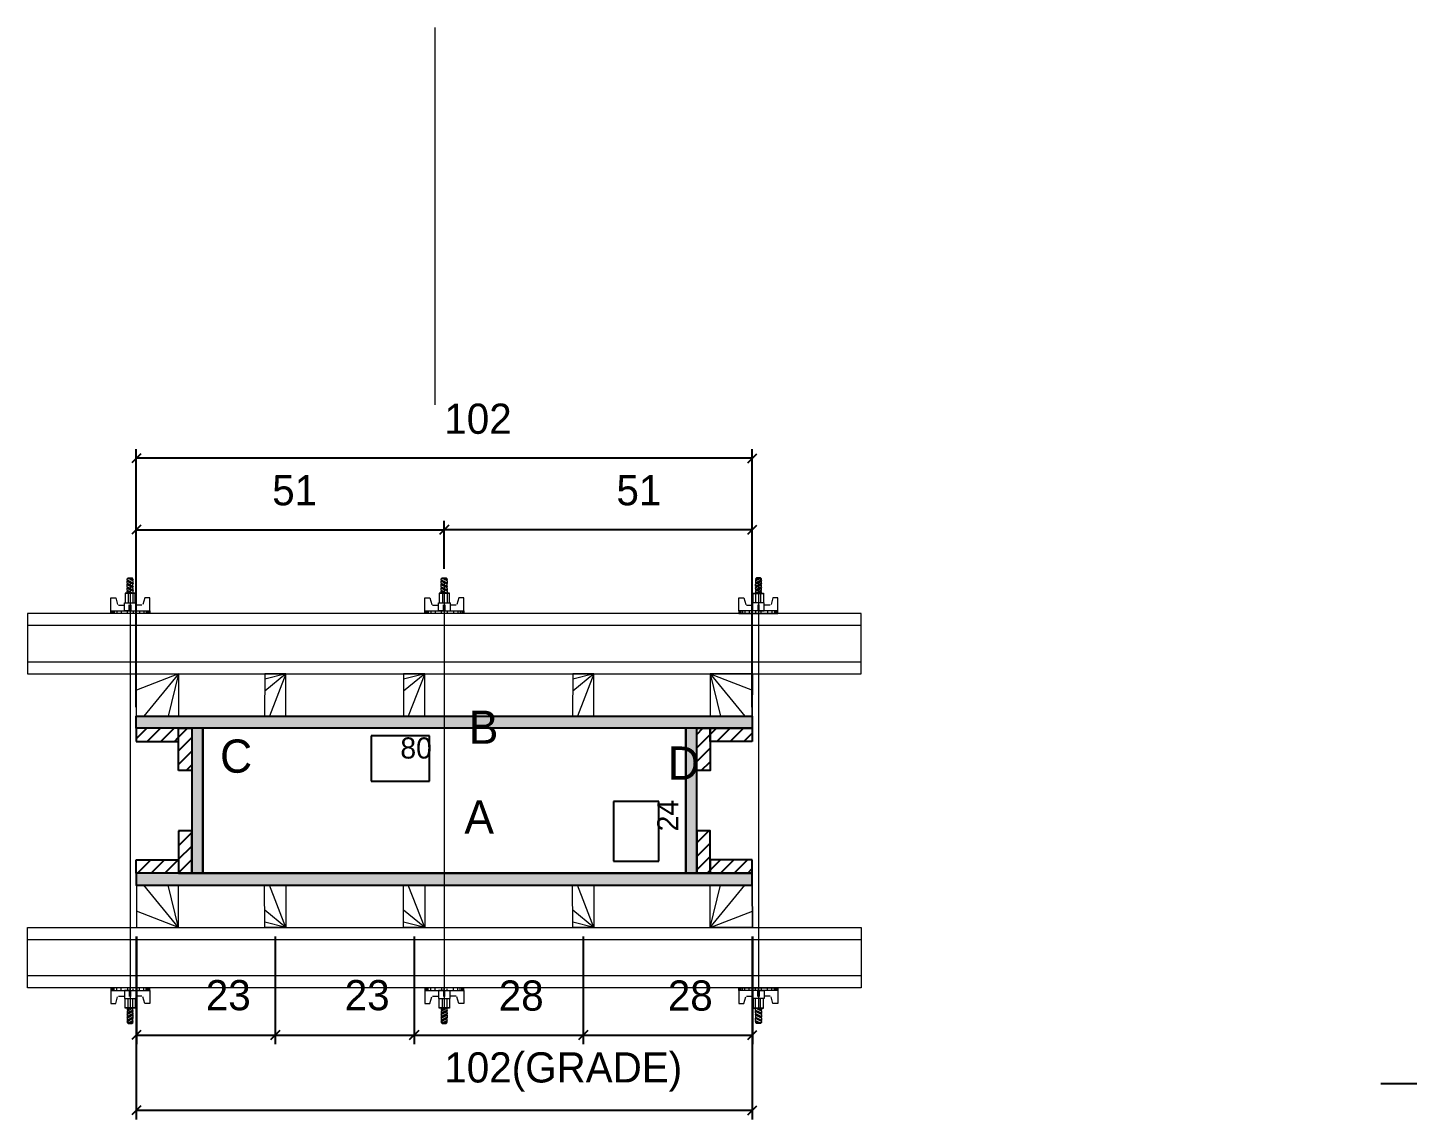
# Model space of a CAD drawing. Header units: metres. Extents: x 2891 to 4262, y 2954 to 3670.
# Drawn here: x 2891 to 3347.9, y 3308.3 to 3669.9 of the extents above; entities that cross this region are included whole.
import ezdxf

# ---------------------------------------------------------------- set-up
doc = ezdxf.new("R2010")
doc.units = ezdxf.units.M
for name, color, linetype in [('CHAPA', 7, 'Continuous'), ('COTA', 7, 'Continuous'), ('Hachura', 7, 'Continuous'), ('Madeira', 7, 'Continuous'), ('Nível', 7, 'Continuous'), ('Painéis', 7, 'Continuous'), ('Perfil Metálico', 7, 'Continuous'), ('SARRAFO', 7, 'Continuous'), ('Texto Seção', 7, 'Continuous'), ('TEXTO_GERAL', 7, 'Continuous')]:
    doc.layers.add(name, color=color, linetype=linetype)

msp = doc.modelspace()

# ---------------------------------------------------------------- hatches: boundary and pattern name
at = {"layer": 'Hachura'}
h = msp.add_hatch(color=7, dxfattribs=at)
h.dxf.hatch_style = 1
h.paths.add_polyline_path([(2926.97, 3437.89), (2926.97, 3441.89), (3130.97, 3441.89), (3130.97, 3437.89), (2926.97, 3437.89)])
h = msp.add_hatch(color=7, dxfattribs=at)
h.dxf.hatch_style = 1
h.paths.add_polyline_path([(2926.97, 3437.89), (2926.97, 3441.89), (3130.97, 3441.89), (3130.97, 3437.89), (2926.97, 3437.89)])
h = msp.add_hatch(dxfattribs=at)
h.set_pattern_fill('ANSI31')
h.paths.add_polyline_path([(2940.97, 3437.89), (2940.97, 3433.49), (2926.97, 3433.49), (2926.97, 3437.89), (2940.97, 3437.89)])
h = msp.add_hatch(dxfattribs=at)
h.set_pattern_fill('ANSI31')
h.paths.add_polyline_path([(2945.37, 3437.89), (2940.97, 3437.89), (2940.97, 3423.89), (2945.37, 3423.89), (2945.37, 3437.89)])
h = msp.add_hatch(color=7, dxfattribs=at)
h.dxf.hatch_style = 1
h.paths.add_polyline_path([(2948.97, 3437.89), (2945.37, 3437.89), (2945.37, 3389.89), (2948.97, 3389.89), (2948.97, 3437.89)])
h = msp.add_hatch(color=7, dxfattribs=at)
h.dxf.hatch_style = 1
h.paths.add_polyline_path([(2948.97, 3437.89), (2945.37, 3437.89), (2945.37, 3389.89), (2948.97, 3389.89), (2948.97, 3437.89)])
h = msp.add_hatch(color=7, dxfattribs=at)
h.dxf.hatch_style = 1
h.paths.add_polyline_path([(3112.57, 3437.89), (3108.97, 3437.89), (3108.97, 3389.89), (3112.57, 3389.89), (3112.57, 3437.89)])
h = msp.add_hatch(color=7, dxfattribs=at)
h.dxf.hatch_style = 1
h.paths.add_polyline_path([(3112.57, 3437.89), (3108.97, 3437.89), (3108.97, 3389.89), (3112.57, 3389.89), (3112.57, 3437.89)])
h = msp.add_hatch(dxfattribs=at)
h.set_pattern_fill('ANSI31')
h.paths.add_polyline_path([(3116.97, 3437.89), (3112.57, 3437.89), (3112.57, 3423.89), (3116.97, 3423.89), (3116.97, 3437.89)])
h = msp.add_hatch(dxfattribs=at)
h.set_pattern_fill('ANSI31')
h.paths.add_polyline_path([(3116.97, 3437.89), (3116.97, 3433.49), (3130.97, 3433.49), (3130.97, 3437.89), (3116.97, 3437.89)])
h = msp.add_hatch(dxfattribs=at)
h.set_pattern_fill('ANSI31')
h.paths.add_polyline_path([(2945.37, 3389.89), (2940.97, 3389.89), (2940.97, 3403.89), (2945.37, 3403.89), (2945.37, 3389.89)])
h = msp.add_hatch(dxfattribs=at)
h.set_pattern_fill('ANSI31')
h.paths.add_polyline_path([(3116.97, 3389.89), (3112.57, 3389.89), (3112.57, 3403.89), (3116.97, 3403.89), (3116.97, 3389.89)])
h = msp.add_hatch(dxfattribs=at)
h.set_pattern_fill('ANSI31')
h.paths.add_polyline_path([(2940.97, 3389.89), (2940.97, 3394.29), (2926.97, 3394.29), (2926.97, 3389.89), (2940.97, 3389.89)])
h = msp.add_hatch(dxfattribs=at)
h.set_pattern_fill('ANSI31')
h.paths.add_polyline_path([(3116.97, 3389.89), (3116.97, 3394.29), (3130.97, 3394.29), (3130.97, 3389.89), (3116.97, 3389.89)])
h = msp.add_hatch(color=7, dxfattribs=at)
h.dxf.hatch_style = 1
h.paths.add_polyline_path([(2926.97, 3389.89), (2926.97, 3385.89), (3130.97, 3385.89), (3130.97, 3389.89), (2926.97, 3389.89)])
h = msp.add_hatch(color=7, dxfattribs=at)
h.dxf.hatch_style = 1
h.paths.add_polyline_path([(2926.97, 3389.89), (2926.97, 3385.89), (3130.97, 3385.89), (3130.97, 3389.89), (2926.97, 3389.89)])

# ---------------------------------------------------------------- linework, layer by layer
at = {"layer": 'CHAPA', "color": 1, "lineweight": 25}
for points in [[(2926.97, 3437.89), (2926.97, 3441.89), (3130.97, 3441.89), (3130.97, 3437.89)], [(2926.97, 3437.89), (2926.97, 3441.89), (3130.97, 3441.89), (3130.97, 3437.89)], [(2948.97, 3437.89), (2945.37, 3437.89), (2945.37, 3389.89), (2948.97, 3389.89)], [(2948.97, 3437.89), (2945.37, 3437.89), (2945.37, 3389.89), (2948.97, 3389.89)], [(3112.57, 3437.89), (3108.97, 3437.89), (3108.97, 3389.89), (3112.57, 3389.89)], [(3112.57, 3437.89), (3108.97, 3437.89), (3108.97, 3389.89), (3112.57, 3389.89)], [(2926.97, 3389.89), (2926.97, 3385.89), (3130.97, 3385.89), (3130.97, 3389.89)], [(2926.97, 3389.89), (2926.97, 3385.89), (3130.97, 3385.89), (3130.97, 3389.89)]]:
    msp.add_lwpolyline(points, close=True, dxfattribs=at)
at = {"layer": 'COTA', "color": 0, "lineweight": 25}
for p, q in [((2928.47, 3528.79), (2925.47, 3525.79)), ((3129.47, 3525.79), (3132.47, 3528.79)), ((2928.47, 3505.11), (2925.47, 3502.11)), ((3030.47, 3505.11), (3027.47, 3502.11)), ((3027.47, 3502.11), (3030.47, 3505.11)), ((3129.47, 3502.11), (3132.47, 3505.11)), ((2928.49, 3337.76), (2925.49, 3334.76)), ((2971.48, 3334.76), (2974.48, 3337.76)), ((2974.48, 3337.76), (2971.48, 3334.76)), ((3017.49, 3334.76), (3020.49, 3337.76)), ((3020.49, 3337.76), (3017.49, 3334.76)), ((3073.48, 3334.76), (3076.48, 3337.76)), ((3076.48, 3337.76), (3073.48, 3334.76)), ((3129.48, 3334.76), (3132.48, 3337.76)), ((2928.47, 3312.82), (2925.47, 3309.82)), ((3129.47, 3309.82), (3132.47, 3312.82))]:
    msp.add_line(p, q, dxfattribs=at)
at = {"layer": 'COTA', "color": 241, "lineweight": 25}
for p, q in [((2926.97, 3444.89), (2926.97, 3530.29)), ((3130.97, 3444.89), (3130.97, 3530.29)), ((3130.97, 3527.29), (2926.97, 3527.29)), ((2926.97, 3478.89), (2926.97, 3506.61)), ((3028.97, 3490.69), (3028.97, 3506.61)), ((3028.97, 3490.69), (3028.97, 3506.61)), ((3130.97, 3478.89), (3130.97, 3506.61)), ((2926.97, 3503.61), (3028.97, 3503.61)), ((3130.97, 3503.61), (3028.97, 3503.61)), ((2926.97, 3368.89), (2926.97, 3308.32)), ((2926.99, 3368.87), (2926.99, 3333.26)), ((2972.98, 3368.87), (2972.98, 3333.26)), ((2972.98, 3368.87), (2972.98, 3333.26)), ((3018.99, 3368.87), (3018.99, 3333.26)), ((3018.99, 3368.87), (3018.99, 3333.26)), ((3074.98, 3368.87), (3074.98, 3333.26)), ((3074.98, 3368.87), (3074.98, 3333.26)), ((3130.97, 3368.89), (3130.97, 3308.32)), ((3130.98, 3368.87), (3130.98, 3333.26)), ((2926.99, 3336.26), (2972.98, 3336.26)), ((2972.98, 3336.26), (3018.99, 3336.26)), ((3018.99, 3336.26), (3074.98, 3336.26)), ((3074.98, 3336.26), (3130.98, 3336.26)), ((3130.97, 3311.32), (2926.97, 3311.32))]:
    msp.add_line(p, q, dxfattribs=at)
at = {"layer": 'COTA', "color": 180, "lineweight": 25}
for p, q in [((3024.08, 3435.34), (3004.75, 3435.34)), ((3004.75, 3435.34), (3004.75, 3420.34)), ((3024.08, 3420.34), (3024.08, 3435.34)), ((3004.75, 3420.34), (3024.08, 3420.34)), ((3099.97, 3413.57), (3084.97, 3413.57)), ((3084.97, 3413.57), (3084.97, 3393.9)), ((3099.97, 3393.9), (3099.97, 3413.57)), ((3084.97, 3393.9), (3099.97, 3393.9))]:
    msp.add_line(p, q, dxfattribs=at)
at = {"layer": 'Hachura', "color": 0, "lineweight": 9}
for p, q in [((2925.97, 3485.64), (2923.83, 3486.71)), ((2923.86, 3486.95), (2926.03, 3485.87)), ((2923.93, 3487.36), (2924.26, 3487.69)), ((2925.87, 3487.36), (2923.93, 3487.36)), ((2923.94, 3487.04), (2923.94, 3487.37)), ((2923.94, 3487.04), (2925.87, 3486.08)), ((2923.94, 3487.04), (2925.87, 3486.08)), ((2923.94, 3485.88), (2923.94, 3486.53)), ((2925.87, 3485.56), (2923.94, 3486.53)), ((2924.26, 3487.69), (2925.55, 3487.69)), ((2925.87, 3486.72), (2924.58, 3487.37)), ((2925.97, 3486.8), (2924.84, 3487.37)), ((2925.35, 3487.37), (2926.03, 3487.03)), ((2925.87, 3487.36), (2925.55, 3487.69)), ((2925.61, 3487.37), (2925.87, 3487.24)), ((2925.87, 3486.72), (2925.87, 3486.08)), ((3029.97, 3485.64), (3027.83, 3486.71)), ((3027.86, 3486.95), (3030.03, 3485.87)), ((3027.93, 3487.36), (3028.26, 3487.69)), ((3029.87, 3487.36), (3027.93, 3487.36)), ((3027.94, 3487.04), (3027.94, 3487.37)), ((3027.94, 3487.04), (3029.87, 3486.08)), ((3027.94, 3487.04), (3029.87, 3486.08)), ((3027.94, 3485.88), (3027.94, 3486.53)), ((3029.87, 3485.56), (3027.94, 3486.53)), ((3028.26, 3487.69), (3029.55, 3487.69)), ((3029.87, 3486.72), (3028.58, 3487.37)), ((3029.97, 3486.8), (3028.84, 3487.37)), ((3029.35, 3487.37), (3030.03, 3487.03)), ((3029.87, 3487.36), (3029.55, 3487.69)), ((3029.61, 3487.37), (3029.87, 3487.24)), ((3029.87, 3486.72), (3029.87, 3486.08)), ((3132.58, 3487.37), (3131.91, 3487.03)), ((3134.08, 3486.95), (3131.91, 3485.87)), ((3131.97, 3486.8), (3133.1, 3487.37)), ((3131.97, 3485.64), (3134.11, 3486.71)), ((3132.07, 3487.36), (3132.39, 3487.69)), ((3132.33, 3487.37), (3132.07, 3487.24)), ((3132.07, 3486.72), (3133.36, 3487.37)), ((3132.07, 3487.36), (3134, 3487.36)), ((3134, 3487.04), (3132.07, 3486.08)), ((3134, 3487.04), (3132.07, 3486.08)), ((3132.07, 3486.72), (3132.07, 3486.08)), ((3132.07, 3485.56), (3134, 3486.53)), ((3133.68, 3487.69), (3132.39, 3487.69)), ((3134, 3487.36), (3133.68, 3487.69)), ((3134, 3487.04), (3134, 3487.37)), ((3134, 3485.88), (3134, 3486.53)), ((2926.64, 3482.59), (2923.29, 3482.59)), ((2923.29, 3482.59), (2923.29, 3479.37)), ((2926.64, 3482.53), (2923.29, 3482.53)), ((2925.97, 3484.48), (2923.83, 3485.55)), ((2925.97, 3483.32), (2923.83, 3484.39)), ((2925.1, 3482.59), (2923.83, 3483.23)), ((2923.86, 3485.79), (2926.03, 3484.71)), ((2923.86, 3484.63), (2926.03, 3483.55)), ((2923.94, 3485.88), (2925.87, 3484.91)), ((2923.94, 3484.72), (2923.94, 3485.37)), ((2925.87, 3484.4), (2923.94, 3485.37)), ((2923.94, 3485.15), (2923.94, 3485.37)), ((2923.94, 3484.72), (2925.87, 3483.75)), ((2923.94, 3483.56), (2923.94, 3484.21)), ((2925.87, 3483.24), (2923.94, 3484.21)), ((2923.94, 3483.56), (2925.87, 3482.59)), ((2924.84, 3482.59), (2923.94, 3483.04)), ((2923.94, 3482.59), (2923.94, 3483.04)), ((2924.32, 3482.59), (2924.32, 3479.37)), ((2925.87, 3484.91), (2925.87, 3485.56)), ((2925.87, 3484.19), (2925.87, 3484.4)), ((2925.87, 3484.19), (2925.87, 3483.75)), ((2925.87, 3483.24), (2925.87, 3482.59)), ((2925.87, 3482.59), (2925.87, 3479.37)), ((2926.64, 3479.37), (2926.64, 3482.59)), ((3030.64, 3482.59), (3027.29, 3482.59)), ((3027.29, 3482.59), (3027.29, 3479.37)), ((3030.64, 3482.53), (3027.29, 3482.53)), ((3029.97, 3484.48), (3027.83, 3485.55)), ((3029.97, 3483.32), (3027.83, 3484.39)), ((3029.1, 3482.59), (3027.83, 3483.23)), ((3027.86, 3485.79), (3030.03, 3484.71)), ((3027.86, 3484.63), (3030.03, 3483.55)), ((3027.94, 3485.88), (3029.87, 3484.91)), ((3027.94, 3484.72), (3027.94, 3485.37)), ((3029.87, 3484.4), (3027.94, 3485.37)), ((3027.94, 3485.15), (3027.94, 3485.37)), ((3027.94, 3484.72), (3029.87, 3483.75)), ((3027.94, 3483.56), (3027.94, 3484.21)), ((3029.87, 3483.24), (3027.94, 3484.21)), ((3027.94, 3483.56), (3029.87, 3482.59)), ((3028.84, 3482.59), (3027.94, 3483.04)), ((3027.94, 3482.59), (3027.94, 3483.04)), ((3028.32, 3482.59), (3028.32, 3479.37)), ((3029.87, 3484.91), (3029.87, 3485.56)), ((3029.87, 3484.19), (3029.87, 3484.4)), ((3029.87, 3484.19), (3029.87, 3483.75)), ((3029.87, 3483.24), (3029.87, 3482.59)), ((3029.87, 3482.59), (3029.87, 3479.37)), ((3030.64, 3479.37), (3030.64, 3482.59)), ((3131.29, 3482.59), (3134.65, 3482.59)), ((3131.29, 3479.37), (3131.29, 3482.59)), ((3131.29, 3482.53), (3134.65, 3482.53)), ((3134.08, 3485.79), (3131.91, 3484.71)), ((3134.08, 3484.63), (3131.91, 3483.55)), ((3131.97, 3484.48), (3134.11, 3485.55)), ((3131.97, 3483.32), (3134.11, 3484.39)), ((3134, 3485.88), (3132.07, 3484.91)), ((3132.07, 3484.91), (3132.07, 3485.56)), ((3132.07, 3484.4), (3134, 3485.37)), ((3134, 3484.72), (3132.07, 3483.75)), ((3132.07, 3484.19), (3132.07, 3484.4)), ((3132.07, 3483.24), (3134, 3484.21)), ((3132.07, 3484.19), (3132.07, 3483.75)), ((3134, 3483.56), (3132.07, 3482.59)), ((3132.07, 3483.24), (3132.07, 3482.59)), ((3132.07, 3482.59), (3132.07, 3479.37)), ((3132.84, 3482.59), (3134.11, 3483.23)), ((3133.1, 3482.59), (3134, 3483.04)), ((3133.62, 3482.59), (3133.62, 3479.37)), ((3134, 3484.72), (3134, 3485.37)), ((3134, 3485.15), (3134, 3485.37)), ((3134, 3483.56), (3134, 3484.21)), ((3134, 3482.59), (3134, 3483.04)), ((3134.65, 3482.59), (3134.65, 3479.37)), ((2918.52, 3481.05), (2920.19, 3481.05)), ((2918.52, 3475.89), (2918.52, 3481.02)), ((2920.19, 3481.05), (2920.78, 3478.83)), ((2921.09, 3478.59), (2923.03, 3478.59)), ((2923.03, 3479.37), (2926.9, 3479.37)), ((2923.03, 3476.79), (2923.03, 3479.37)), ((2924.65, 3476.79), (2924.65, 3478.79)), ((2925.17, 3478.79), (2925.17, 3476.79)), ((2926.9, 3479.37), (2926.64, 3479.37)), ((2926.9, 3479.37), (2926.64, 3479.37)), ((2926.9, 3479.37), (2926.9, 3476.79)), ((2928.85, 3478.59), (2926.9, 3478.59)), ((2929.74, 3481.05), (2929.16, 3478.83)), ((2931.42, 3481.05), (2929.74, 3481.05)), ((2931.42, 3476.79), (2931.42, 3481.05)), ((3022.52, 3481.05), (3024.19, 3481.05)), ((3022.52, 3475.89), (3022.52, 3481.02)), ((3024.19, 3481.05), (3024.78, 3478.83)), ((3025.09, 3478.59), (3027.03, 3478.59)), ((3027.03, 3479.37), (3030.9, 3479.37)), ((3027.03, 3476.79), (3027.03, 3479.37)), ((3028.66, 3476.79), (3028.66, 3478.79)), ((3029.17, 3478.79), (3029.17, 3476.79)), ((3030.9, 3479.37), (3030.64, 3479.37)), ((3030.9, 3479.37), (3030.64, 3479.37)), ((3030.9, 3479.37), (3030.9, 3476.79)), ((3032.85, 3478.59), (3030.9, 3478.59)), ((3033.74, 3481.05), (3033.16, 3478.83)), ((3035.42, 3481.05), (3033.74, 3481.05)), ((3035.42, 3476.79), (3035.42, 3481.05)), ((3126.52, 3476.79), (3126.52, 3481.05)), ((3126.52, 3481.05), (3128.2, 3481.05)), ((3128.2, 3481.05), (3128.78, 3478.83)), ((3129.09, 3478.59), (3131.04, 3478.59)), ((3134.91, 3479.37), (3131.04, 3479.37)), ((3131.04, 3479.37), (3131.04, 3476.79)), ((3131.04, 3479.37), (3131.29, 3479.37)), ((3131.04, 3479.37), (3131.29, 3479.37)), ((3132.77, 3478.79), (3132.77, 3476.79)), ((3133.28, 3476.79), (3133.28, 3478.79)), ((3134.91, 3476.79), (3134.91, 3479.37)), ((3136.85, 3478.59), (3134.91, 3478.59)), ((3137.74, 3481.05), (3137.16, 3478.83)), ((3139.42, 3481.05), (3137.74, 3481.05)), ((3139.42, 3475.89), (3139.42, 3481.02)), ((2918.52, 3476.79), (2931.42, 3476.79)), ((2918.52, 3476.79), (2923.68, 3476.79)), ((2931.42, 3475.89), (2918.52, 3475.89)), ((2918.66, 3476.81), (2918.66, 3475.88)), ((2918.87, 3476.81), (2918.87, 3475.88)), ((2919.21, 3476.81), (2919.21, 3475.88)), ((2919.67, 3476.81), (2919.67, 3475.88)), ((2920.51, 3476.81), (2920.51, 3475.88)), ((2921.93, 3476.81), (2921.93, 3475.88)), ((2930.46, 3475.89), (2922.65, 3475.89)), ((2924.97, 3476.79), (2923.03, 3476.79)), ((2923.68, 3476.79), (2924.32, 3476.79)), ((2924.01, 3476.47), (2924.01, 3476.68)), ((2924.01, 3476.04), (2924.01, 3476.47)), ((2924.96, 3476.79), (2924.96, 3475.89)), ((2925.94, 3476.66), (2925.94, 3476.23)), ((2927.99, 3476.81), (2927.99, 3475.89)), ((2929.43, 3476.81), (2929.43, 3475.88)), ((2930.27, 3476.81), (2930.27, 3475.88)), ((2930.73, 3476.81), (2930.73, 3475.88)), ((2931.07, 3476.81), (2931.07, 3475.88)), ((2931.28, 3476.81), (2931.28, 3475.88)), ((2931.42, 3476.79), (2931.42, 3475.89)), ((3022.52, 3476.79), (3035.42, 3476.79)), ((3022.52, 3476.79), (3027.68, 3476.79)), ((3035.42, 3475.89), (3022.52, 3475.89)), ((3022.66, 3476.81), (3022.66, 3475.88)), ((3022.87, 3476.81), (3022.87, 3475.88)), ((3023.21, 3476.81), (3023.21, 3475.88)), ((3023.67, 3476.81), (3023.67, 3475.88)), ((3024.51, 3476.81), (3024.51, 3475.88)), ((3025.93, 3476.81), (3025.93, 3475.88)), ((3034.46, 3475.89), (3026.65, 3475.89)), ((3028.97, 3476.79), (3027.03, 3476.79)), ((3027.68, 3476.79), (3028.32, 3476.79)), ((3028.01, 3476.47), (3028.01, 3476.68)), ((3028.01, 3476.04), (3028.01, 3476.47)), ((3028.96, 3476.79), (3028.96, 3475.89)), ((3029.94, 3476.66), (3029.94, 3476.23)), ((3031.99, 3476.81), (3031.99, 3475.89)), ((3033.43, 3476.81), (3033.43, 3475.88)), ((3034.27, 3476.81), (3034.27, 3475.88)), ((3034.73, 3476.81), (3034.73, 3475.88)), ((3035.07, 3476.81), (3035.07, 3475.88)), ((3035.28, 3476.81), (3035.28, 3475.88)), ((3035.42, 3476.79), (3035.42, 3475.89)), ((3139.42, 3476.79), (3126.52, 3476.79)), ((3126.52, 3476.79), (3126.52, 3475.89)), ((3126.52, 3475.89), (3139.42, 3475.89)), ((3126.66, 3476.81), (3126.66, 3475.88)), ((3126.87, 3476.81), (3126.87, 3475.88)), ((3127.21, 3476.81), (3127.21, 3475.88)), ((3127.47, 3475.89), (3135.29, 3475.89)), ((3127.67, 3476.81), (3127.67, 3475.88)), ((3128.51, 3476.81), (3128.51, 3475.88)), ((3129.95, 3476.81), (3129.95, 3475.89)), ((3132, 3476.66), (3132, 3476.23)), ((3132.97, 3476.79), (3134.91, 3476.79)), ((3132.98, 3476.79), (3132.98, 3475.89)), ((3134.26, 3476.79), (3133.62, 3476.79)), ((3133.93, 3476.47), (3133.93, 3476.68)), ((3133.93, 3476.04), (3133.93, 3476.47)), ((3139.42, 3476.79), (3134.26, 3476.79)), ((3136.01, 3476.81), (3136.01, 3475.88)), ((3137.43, 3476.81), (3137.43, 3475.88)), ((3138.27, 3476.81), (3138.27, 3475.88)), ((3138.73, 3476.81), (3138.73, 3475.88)), ((3139.07, 3476.81), (3139.07, 3475.88)), ((3139.28, 3476.81), (3139.28, 3475.88)), ((2931.42, 3351.89), (2918.52, 3351.89)), ((2918.52, 3351.89), (2918.52, 3346.75)), ((2918.52, 3350.98), (2931.42, 3350.98)), ((2918.52, 3350.98), (2923.68, 3350.98)), ((2918.66, 3350.96), (2918.66, 3351.89)), ((2918.87, 3350.96), (2918.87, 3351.89)), ((2919.21, 3350.96), (2919.21, 3351.89)), ((2919.67, 3350.96), (2919.67, 3351.89)), ((2920.51, 3350.96), (2920.51, 3351.89)), ((2921.93, 3350.96), (2921.93, 3351.89)), ((2930.46, 3351.89), (2922.65, 3351.89)), ((2924.97, 3350.98), (2923.03, 3350.98)), ((2923.03, 3350.98), (2923.03, 3348.4)), ((2923.68, 3350.98), (2924.32, 3350.98)), ((2924.01, 3351.74), (2924.01, 3351.3)), ((2924.01, 3351.3), (2924.01, 3351.09)), ((2924.66, 3350.98), (2924.66, 3348.98)), ((2924.96, 3350.98), (2924.96, 3351.89)), ((2925.17, 3348.98), (2925.17, 3350.98)), ((2925.94, 3351.11), (2925.94, 3351.54)), ((2926.9, 3348.4), (2926.9, 3350.98)), ((2927.99, 3350.96), (2927.99, 3351.89)), ((2929.43, 3350.96), (2929.43, 3351.89)), ((2930.27, 3350.96), (2930.27, 3351.89)), ((2930.73, 3350.96), (2930.73, 3351.89)), ((2931.07, 3350.96), (2931.07, 3351.89)), ((2931.28, 3350.96), (2931.28, 3351.89)), ((2931.42, 3350.98), (2931.42, 3351.89)), ((2931.42, 3350.98), (2931.42, 3346.73)), ((3035.42, 3351.89), (3022.52, 3351.89)), ((3022.52, 3351.89), (3022.52, 3346.75)), ((3022.52, 3350.98), (3035.42, 3350.98)), ((3022.52, 3350.98), (3027.68, 3350.98)), ((3022.66, 3350.96), (3022.66, 3351.89)), ((3022.87, 3350.96), (3022.87, 3351.89)), ((3023.21, 3350.96), (3023.21, 3351.89)), ((3023.67, 3350.96), (3023.67, 3351.89)), ((3024.51, 3350.96), (3024.51, 3351.89)), ((3025.93, 3350.96), (3025.93, 3351.89)), ((3034.46, 3351.89), (3026.65, 3351.89)), ((3028.97, 3350.98), (3027.03, 3350.98)), ((3027.03, 3350.98), (3027.03, 3348.4)), ((3027.68, 3350.98), (3028.32, 3350.98)), ((3028.01, 3351.74), (3028.01, 3351.3)), ((3028.01, 3351.3), (3028.01, 3351.09)), ((3028.66, 3350.98), (3028.66, 3348.98)), ((3028.96, 3350.98), (3028.96, 3351.89)), ((3029.17, 3348.98), (3029.17, 3350.98)), ((3029.94, 3351.11), (3029.94, 3351.54)), ((3030.9, 3348.4), (3030.9, 3350.98)), ((3031.99, 3350.96), (3031.99, 3351.89)), ((3033.43, 3350.96), (3033.43, 3351.89)), ((3034.27, 3350.96), (3034.27, 3351.89)), ((3034.73, 3350.96), (3034.73, 3351.89)), ((3035.07, 3350.96), (3035.07, 3351.89)), ((3035.28, 3350.96), (3035.28, 3351.89)), ((3035.42, 3350.98), (3035.42, 3351.89)), ((3035.42, 3350.98), (3035.42, 3346.73)), ((3126.52, 3351.89), (3139.42, 3351.89)), ((3126.52, 3350.98), (3126.52, 3351.89)), ((3139.42, 3350.98), (3126.52, 3350.98)), ((3126.52, 3350.98), (3126.52, 3346.73)), ((3126.66, 3350.96), (3126.66, 3351.89)), ((3126.87, 3350.96), (3126.87, 3351.89)), ((3127.21, 3350.96), (3127.21, 3351.89)), ((3127.47, 3351.89), (3135.29, 3351.89)), ((3127.67, 3350.96), (3127.67, 3351.89)), ((3128.51, 3350.96), (3128.51, 3351.89)), ((3129.94, 3350.96), (3129.94, 3351.89)), ((3131.04, 3348.4), (3131.04, 3350.98)), ((3132, 3351.11), (3132, 3351.54)), ((3132.77, 3348.98), (3132.77, 3350.98)), ((3132.97, 3350.98), (3134.91, 3350.98)), ((3132.98, 3350.98), (3132.98, 3351.89)), ((3133.28, 3350.98), (3133.28, 3348.98)), ((3134.26, 3350.98), (3133.62, 3350.98)), ((3133.93, 3351.74), (3133.93, 3351.3)), ((3133.93, 3351.3), (3133.93, 3351.09)), ((3139.42, 3350.98), (3134.26, 3350.98)), ((3134.91, 3350.98), (3134.91, 3348.4)), ((3136.01, 3350.96), (3136.01, 3351.89)), ((3137.43, 3350.96), (3137.43, 3351.89)), ((3138.27, 3350.96), (3138.27, 3351.89)), ((3138.73, 3350.96), (3138.73, 3351.89)), ((3139.07, 3350.96), (3139.07, 3351.89)), ((3139.28, 3350.96), (3139.28, 3351.89)), ((3139.42, 3351.89), (3139.42, 3346.75)), ((2918.52, 3346.73), (2920.2, 3346.73)), ((2920.2, 3346.73), (2920.78, 3348.94)), ((2921.09, 3349.18), (2923.03, 3349.18)), ((2923.03, 3348.4), (2926.9, 3348.4)), ((2923.29, 3345.18), (2923.29, 3348.4)), ((2926.64, 3345.25), (2923.29, 3345.25)), ((2926.64, 3345.18), (2923.29, 3345.18)), ((2925.1, 3345.18), (2923.83, 3344.55)), ((2923.94, 3344.21), (2925.87, 3345.18)), ((2924.84, 3345.18), (2923.94, 3344.73)), ((2923.94, 3345.18), (2923.94, 3344.73)), ((2924.32, 3345.18), (2924.32, 3348.4)), ((2925.87, 3345.18), (2925.87, 3348.4)), ((2925.87, 3344.53), (2925.87, 3345.18)), ((2926.64, 3348.4), (2926.64, 3345.18)), ((2926.9, 3348.4), (2926.64, 3348.4)), ((2926.9, 3348.4), (2926.64, 3348.4)), ((2928.85, 3349.18), (2926.9, 3349.18)), ((2929.74, 3346.73), (2929.16, 3348.94)), ((2931.42, 3346.73), (2929.74, 3346.73)), ((3022.52, 3346.73), (3024.2, 3346.73)), ((3024.2, 3346.73), (3024.78, 3348.94)), ((3025.09, 3349.18), (3027.03, 3349.18)), ((3027.03, 3348.4), (3030.9, 3348.4)), ((3027.29, 3345.18), (3027.29, 3348.4)), ((3030.64, 3345.25), (3027.29, 3345.25)), ((3030.64, 3345.18), (3027.29, 3345.18)), ((3029.1, 3345.18), (3027.83, 3344.55)), ((3027.94, 3344.21), (3029.87, 3345.18)), ((3028.84, 3345.18), (3027.94, 3344.73)), ((3027.94, 3345.18), (3027.94, 3344.73)), ((3028.32, 3345.18), (3028.32, 3348.4)), ((3029.87, 3345.18), (3029.87, 3348.4)), ((3029.87, 3344.53), (3029.87, 3345.18)), ((3030.64, 3348.4), (3030.64, 3345.18)), ((3030.9, 3348.4), (3030.64, 3348.4)), ((3030.9, 3348.4), (3030.64, 3348.4)), ((3032.85, 3349.18), (3030.9, 3349.18)), ((3033.74, 3346.73), (3033.16, 3348.94)), ((3035.42, 3346.73), (3033.74, 3346.73)), ((3126.52, 3346.73), (3128.2, 3346.73)), ((3128.2, 3346.73), (3128.78, 3348.94)), ((3129.09, 3349.18), (3131.04, 3349.18)), ((3134.91, 3348.4), (3131.04, 3348.4)), ((3131.04, 3348.4), (3131.29, 3348.4)), ((3131.04, 3348.4), (3131.29, 3348.4)), ((3131.29, 3348.4), (3131.29, 3345.18)), ((3131.29, 3345.25), (3134.65, 3345.25)), ((3131.29, 3345.18), (3134.65, 3345.18)), ((3132.07, 3345.18), (3132.07, 3348.4)), ((3132.07, 3344.53), (3132.07, 3345.18)), ((3134, 3344.21), (3132.07, 3345.18)), ((3132.84, 3345.18), (3134.11, 3344.55)), ((3133.1, 3345.18), (3134, 3344.73)), ((3133.62, 3345.18), (3133.62, 3348.4)), ((3134, 3345.18), (3134, 3344.73)), ((3134.65, 3345.18), (3134.65, 3348.4)), ((3136.85, 3349.18), (3134.91, 3349.18)), ((3137.74, 3346.73), (3137.16, 3348.94)), ((3139.42, 3346.73), (3137.74, 3346.73)), ((2925.97, 3344.45), (2923.83, 3343.38)), ((2925.97, 3343.29), (2923.83, 3342.22)), ((2925.97, 3342.13), (2923.83, 3341.06)), ((2923.86, 3343.14), (2926.03, 3344.23)), ((2923.86, 3341.98), (2926.03, 3343.06)), ((2923.86, 3340.82), (2926.03, 3341.9)), ((2923.93, 3340.41), (2924.26, 3340.09)), ((2925.87, 3340.41), (2923.93, 3340.41)), ((2925.87, 3344.53), (2923.94, 3343.57)), ((2923.94, 3344.21), (2923.94, 3343.57)), ((2923.94, 3343.05), (2925.87, 3344.02)), ((2925.87, 3343.37), (2923.94, 3342.41)), ((2923.94, 3343.05), (2923.94, 3342.41)), ((2923.94, 3341.89), (2925.87, 3342.86)), ((2923.94, 3342.62), (2923.94, 3342.41)), ((2925.87, 3342.21), (2923.94, 3341.24)), ((2923.94, 3341.89), (2923.94, 3341.24)), ((2923.94, 3340.73), (2925.87, 3341.7)), ((2923.94, 3340.73), (2925.87, 3341.7)), ((2923.94, 3340.73), (2923.94, 3340.41)), ((2925.87, 3341.05), (2924.58, 3340.41)), ((2925.97, 3340.97), (2924.84, 3340.41)), ((2925.35, 3340.41), (2926.03, 3340.74)), ((2925.87, 3340.41), (2925.55, 3340.09)), ((2925.61, 3340.41), (2925.87, 3340.54)), ((2925.87, 3343.58), (2925.87, 3344.02)), ((2925.87, 3343.58), (2925.87, 3343.37)), ((2925.87, 3342.86), (2925.87, 3342.21)), ((2925.87, 3341.05), (2925.87, 3341.7)), ((3029.97, 3344.45), (3027.83, 3343.38)), ((3029.97, 3343.29), (3027.83, 3342.22)), ((3029.97, 3342.13), (3027.83, 3341.06)), ((3027.86, 3343.14), (3030.03, 3344.23)), ((3027.86, 3341.98), (3030.03, 3343.06)), ((3027.86, 3340.82), (3030.03, 3341.9)), ((3027.93, 3340.41), (3028.26, 3340.09)), ((3029.87, 3340.41), (3027.93, 3340.41)), ((3029.87, 3344.53), (3027.94, 3343.57)), ((3027.94, 3344.21), (3027.94, 3343.57)), ((3027.94, 3343.05), (3029.87, 3344.02)), ((3029.87, 3343.37), (3027.94, 3342.41)), ((3027.94, 3343.05), (3027.94, 3342.41)), ((3027.94, 3341.89), (3029.87, 3342.86)), ((3027.94, 3342.62), (3027.94, 3342.41)), ((3029.87, 3342.21), (3027.94, 3341.24)), ((3027.94, 3341.89), (3027.94, 3341.24)), ((3027.94, 3340.73), (3029.87, 3341.7)), ((3027.94, 3340.73), (3029.87, 3341.7)), ((3027.94, 3340.73), (3027.94, 3340.41)), ((3029.87, 3341.05), (3028.58, 3340.41)), ((3029.97, 3340.97), (3028.84, 3340.41)), ((3029.36, 3340.41), (3030.03, 3340.74)), ((3029.87, 3340.41), (3029.55, 3340.09)), ((3029.61, 3340.41), (3029.87, 3340.54)), ((3029.87, 3343.58), (3029.87, 3344.02)), ((3029.87, 3343.58), (3029.87, 3343.37)), ((3029.87, 3342.86), (3029.87, 3342.21)), ((3029.87, 3341.05), (3029.87, 3341.7)), ((3134.08, 3343.14), (3131.91, 3344.23)), ((3134.08, 3341.98), (3131.91, 3343.06)), ((3134.08, 3340.82), (3131.91, 3341.9)), ((3132.58, 3340.41), (3131.91, 3340.74)), ((3131.97, 3344.45), (3134.11, 3343.38)), ((3131.97, 3343.29), (3134.11, 3342.22)), ((3131.97, 3342.13), (3134.11, 3341.06)), ((3131.97, 3340.97), (3133.1, 3340.41)), ((3132.07, 3344.53), (3134, 3343.57)), ((3132.07, 3343.58), (3132.07, 3344.02)), ((3134, 3343.05), (3132.07, 3344.02)), ((3132.07, 3343.58), (3132.07, 3343.37)), ((3132.07, 3343.37), (3134, 3342.41)), ((3132.07, 3342.86), (3132.07, 3342.21)), ((3134, 3341.89), (3132.07, 3342.86)), ((3132.07, 3342.21), (3134, 3341.24)), ((3134, 3340.73), (3132.07, 3341.7)), ((3132.07, 3341.05), (3132.07, 3341.7)), ((3134, 3340.73), (3132.07, 3341.7)), ((3132.07, 3341.05), (3133.36, 3340.41)), ((3132.33, 3340.41), (3132.07, 3340.54)), ((3132.07, 3340.41), (3132.39, 3340.09)), ((3132.07, 3340.41), (3134, 3340.41)), ((3134, 3340.41), (3133.68, 3340.09)), ((3134, 3344.21), (3134, 3343.57)), ((3134, 3343.05), (3134, 3342.41)), ((3134, 3342.62), (3134, 3342.41)), ((3134, 3341.89), (3134, 3341.24)), ((3134, 3340.73), (3134, 3340.41)), ((2924.26, 3340.09), (2925.55, 3340.09)), ((3028.26, 3340.09), (3029.55, 3340.09)), ((3133.68, 3340.09), (3132.39, 3340.09))]:
    msp.add_line(p, q, dxfattribs=at)
at = {"layer": 'Hachura', "color": 251, "lineweight": 9}
for p, q in [((2924.97, 3486.69), (2924.96, 3344.89)), ((3028.97, 3486.69), (3028.96, 3344.89)), ((3132.97, 3486.69), (3132.98, 3344.89))]:
    msp.add_line(p, q, dxfattribs=at)
at = {"layer": 'Madeira', "color": 126, "lineweight": 18}
for p, q in [((2940.99, 3455.88), (2926.99, 3450.47)), ((2940.99, 3455.88), (2929.46, 3441.89)), ((2940.99, 3455.88), (2937.49, 3441.89)), ((2976.48, 3455.89), (2969.48, 3450.14)), ((2976.48, 3455.89), (2969.48, 3454.16)), ((2976.48, 3455.89), (2971.04, 3441.9)), ((3022.48, 3455.89), (3015.48, 3450.14)), ((3022.48, 3455.89), (3015.48, 3454.16)), ((3022.48, 3455.89), (3017.04, 3441.9)), ((3078.48, 3455.89), (3071.48, 3450.14)), ((3078.48, 3455.89), (3071.48, 3454.16)), ((3078.48, 3455.89), (3073.04, 3441.9)), ((3116.98, 3455.9), (3128.48, 3441.89)), ((3116.98, 3455.9), (3120.45, 3441.9)), ((3116.98, 3455.9), (3130.98, 3450.46)), ((2940.99, 3371.89), (2929.46, 3385.88)), ((2940.99, 3371.89), (2937.49, 3385.89)), ((2976.48, 3371.88), (2971.04, 3385.87)), ((3022.48, 3371.88), (3017.04, 3385.87)), ((3078.48, 3371.88), (3073.04, 3385.87)), ((3116.98, 3371.87), (3128.48, 3385.88)), ((3116.98, 3371.87), (3120.45, 3385.87)), ((2940.99, 3371.89), (2926.99, 3377.3)), ((2976.48, 3371.88), (2969.48, 3377.63)), ((3022.48, 3371.88), (3015.48, 3377.63)), ((3078.48, 3371.88), (3071.48, 3377.63)), ((3116.98, 3371.87), (3130.98, 3377.31)), ((2976.48, 3371.88), (2969.48, 3373.61)), ((3022.48, 3371.88), (3015.48, 3373.61)), ((3078.48, 3371.88), (3071.48, 3373.61))]:
    msp.add_line(p, q, dxfattribs=at)
for points in [[(3130.98, 3455.9), (3130.97, 3441.9), (2926.98, 3441.9), (2926.99, 3455.9)], [(2940.99, 3455.88), (2940.98, 3441.88), (2926.98, 3441.9), (2926.99, 3455.9)], [(2976.48, 3455.89), (2969.48, 3455.9), (2969.47, 3441.9), (2976.47, 3441.89)], [(3022.48, 3455.89), (3015.48, 3455.9), (3015.47, 3441.9), (3022.47, 3441.89)], [(3078.48, 3455.89), (3071.48, 3455.9), (3071.47, 3441.9), (3078.47, 3441.89)], [(3116.98, 3455.9), (3116.97, 3441.9), (3130.97, 3441.89), (3130.98, 3455.89)], [(2940.99, 3371.89), (2940.98, 3385.89), (2926.98, 3385.87), (2926.99, 3371.87)], [(3130.98, 3371.87), (3130.97, 3385.87), (2926.98, 3385.87), (2926.99, 3371.87)], [(2976.48, 3371.88), (2969.48, 3371.87), (2969.47, 3385.87), (2976.47, 3385.88)], [(3022.48, 3371.88), (3015.48, 3371.87), (3015.47, 3385.87), (3022.47, 3385.88)], [(3078.48, 3371.88), (3071.48, 3371.87), (3071.47, 3385.87), (3078.47, 3385.88)], [(3116.98, 3371.87), (3116.97, 3385.87), (3130.97, 3385.89), (3130.98, 3371.89)]]:
    msp.add_lwpolyline(points, close=True, dxfattribs=at)
at = {"layer": 'Nível', "color": 4, "lineweight": 25}
msp.add_line((3339.1, 3320.22), (4187.74, 3320.22), dxfattribs=at)
at = {"layer": 'Painéis', "color": 200, "lineweight": 25}
msp.add_lwpolyline([(3108.97, 3389.89), (3108.97, 3437.89), (2948.97, 3437.89), (2948.97, 3389.89)], close=True, dxfattribs=at)
at = {"layer": 'Perfil Metálico', "color": 224, "lineweight": 18}
for points in [[(2890.97, 3475.89), (2890.97, 3455.89), (3166.97, 3455.89), (3166.97, 3475.89)], [(3166.97, 3459.89), (3166.97, 3471.89), (2890.97, 3471.89), (2890.97, 3459.89)], [(2890.97, 3351.89), (2890.97, 3371.89), (3166.97, 3371.89), (3166.97, 3351.89)], [(3166.97, 3367.89), (3166.97, 3355.89), (2890.97, 3355.89), (2890.97, 3367.89)]]:
    msp.add_lwpolyline(points, close=True, dxfattribs=at)
at = {"layer": 'SARRAFO', "color": 251, "lineweight": 25}
for points in [[(2926.97, 3433.49), (2940.97, 3433.49), (2940.97, 3437.89), (2926.97, 3437.89)], [(2940.97, 3423.89), (2940.97, 3437.89), (2945.37, 3437.89), (2945.37, 3423.89)], [(3112.57, 3423.89), (3112.57, 3437.89), (3116.97, 3437.89), (3116.97, 3423.89)], [(3130.97, 3433.49), (3116.97, 3433.49), (3116.97, 3437.89), (3130.97, 3437.89)], [(2940.97, 3403.89), (2940.97, 3389.89), (2945.37, 3389.89), (2945.37, 3403.89)], [(3112.57, 3403.89), (3112.57, 3389.89), (3116.97, 3389.89), (3116.97, 3403.89)], [(2926.97, 3394.29), (2940.97, 3394.29), (2940.97, 3389.89), (2926.97, 3389.89)], [(3130.97, 3394.29), (3116.97, 3394.29), (3116.97, 3389.89), (3130.97, 3389.89)]]:
    msp.add_lwpolyline(points, close=True, dxfattribs=at)
at = {"layer": 'Texto Seção', "color": 252, "lineweight": 15}
msp.add_line((3025.97, 3544.94), (3025.97, 3669.94), dxfattribs=at)

# ---------------------------------------------------------------- texts
at = {"layer": 'COTA', "color": 241, "lineweight": 25}
for s, p in [('102', (3028.97, 3535.4)), ('51', (2971.97, 3511.72)), ('51', (3085.97, 3511.72)), ('23', (2949.99, 3344.48)), ('23', (2995.99, 3344.48)), ('28', (3046.99, 3344.35)), ('28', (3102.98, 3344.35)), ('102(GRADE)', (3028.97, 3320.55))]:
    msp.add_text(s, height=10, dxfattribs=at).set_placement(p)
at = {"layer": 'COTA', "color": 1, "lineweight": 25}
msp.add_text('80', height=7, dxfattribs=at).set_placement((3014.42, 3427.84))
msp.add_text('24', height=7, rotation=90, dxfattribs=at).set_placement((3106.47, 3403.73))
at = {"layer": 'TEXTO_GERAL', "color": 7, "lineweight": 25}
for s, p in [('B', (3037.07, 3432.72)), ('C', (2954.71, 3423.15)), ('D', (3102.95, 3420.84)), ('A', (3035.61, 3402.98))]:
    msp.add_text(s, height=11, dxfattribs=at).set_placement(p)

doc.saveas('drawing.dxf')
